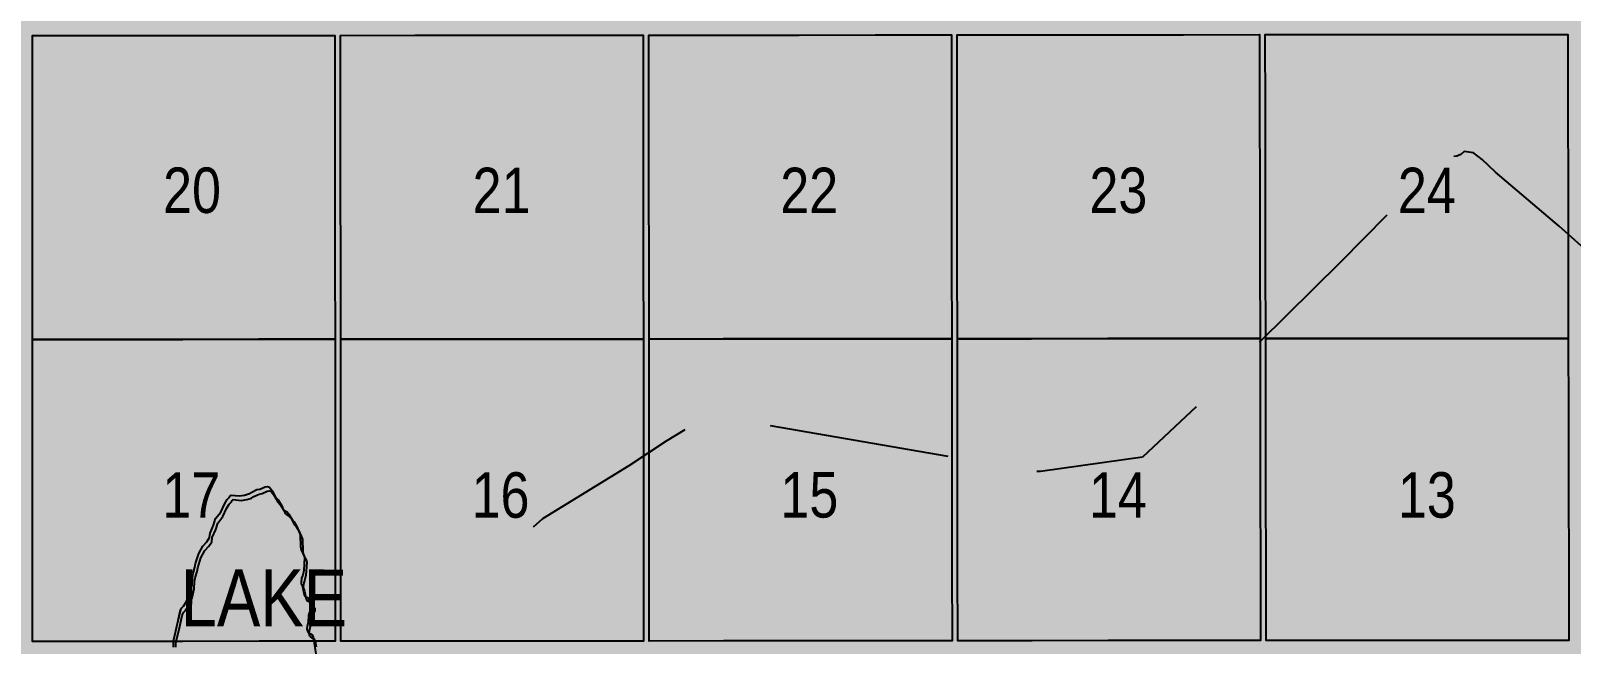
# Model space of a CAD drawing. Extents: x 403018 to 417191, y 6033193 to 6042673.
# Drawn here: x 414739.1 to 415010.3, y 6037374.4 to 6037482.5 of the extents above; entities that cross this region are included whole.
import ezdxf
from ezdxf.enums import TextEntityAlignment as Align

# ---------------------------------------------------------------- set-up
doc = ezdxf.new("R2010")
doc.units = 0
doc.header["$LTSCALE"] = 5
doc.linetypes.add('DASHED2', pattern=[9.525, 6.35, -3.175])
for name, color, linetype in [('Quarters', 8, 'Continuous'), ('RoadSeg', 57, 'DASHED2'), ('T-WATER', 160, 'Continuous'), ('T-WATER-H', 133, 'Continuous'), ('T-WATER-T', 170, 'Continuous')]:
    doc.layers.add(name, color=color, linetype=linetype)
doc.layers.add('ROUTE-MAP-BACKGROUND-H', color=7, linetype='Continuous', true_color=0xf0ebff)
doc.styles.add('120', font='ARIALN.TTF', dxfattribs={"height": 13})
doc.styles.add('TXT', font='ARIALN.TTF', dxfattribs={"height": 0.2})

msp = doc.modelspace()

# ---------------------------------------------------------------- hatches: boundary and pattern name
at = {"layer": 'ROUTE-MAP-BACKGROUND-H'}
h = msp.add_hatch(color=256, dxfattribs=at)
h.dxf.hatch_style = 1
h.paths.add_polyline_path([(412923.423, 6037807.465), (416092.9, 6037807.465), (416092.9, 6035965.758), (412923.423, 6035965.758)])
at = {"layer": 'T-WATER-H'}
h = msp.add_hatch(color=256, dxfattribs=at)
h.dxf.hatch_style = 1
h.paths.add_polyline_path([(414786.892, 6037384.563), (414786.704, 6037385.065), (414786.682, 6037385.316), (414786.752, 6037386.032), (414786.957, 6037386.594), (414787.131, 6037387.382), (414787.275, 6037389.681), (414787.23, 6037389.962), (414786.889, 6037390.542), (414786.67, 6037391.074), (414786.584, 6037391.655), (414786.524, 6037393.665), (414786.45, 6037393.848), (414785.915, 6037395.172), (414785.421, 6037395.967), (414785.144, 6037396.26), (414784.522, 6037397.351), (414784.196, 6037397.736), (414783.765, 6037397.997), (414783.471, 6037398.263), (414783.326, 6037398.702), (414782.601, 6037399.842), (414782.164, 6037400.321), (414781.554, 6037401.425), (414781.076, 6037402.078), (414780.954, 6037402.162), (414780.756, 6037402.23), (414780.321, 6037402.161), (414779.406, 6037401.761), (414778.893, 6037401.675), (414777.977, 6037401.235), (414777.566, 6037400.967), (414776.722, 6037400.685), (414775.753, 6037400.549), (414774.342, 6037400.704), (414774.131, 6037400.543), (414774.056, 6037400.318), (414773.623, 6037399.892), (414773.17, 6037399.107), (414772.515, 6037397.703), (414771.618, 6037396.555), (414771.246, 6037395.395), (414770.647, 6037393.99), (414770.541, 6037393.205), (414770.041, 6037392.448), (414769.356, 6037391.688), (414768.645, 6037390.413), (414768.077, 6037388.657), (414767.961, 6037388.014), (414767.635, 6037386.905), (414767.53, 6037386.24), (414767.486, 6037384.957), (414767.111, 6037383.348), (414766.491, 6037381.95), (414765.945, 6037381.124), (414765.606, 6037380.791), (414765.475, 6037380.541), (414765.347, 6037380.268), (414764.889, 6037378.057), (414764.234, 6037375.249), (414764.213, 6037374.675), (414764.188, 6037373.874), (414764.358, 6037372.662), (414764.358, 6037371.922), (414764.451, 6037371.432), (414764.603, 6037371.14), (414765.038, 6037370.615), (414765.245, 6037370.16), (414765.262, 6037369.684), (414765.314, 6037369.552), (414765.484, 6037369.426), (414765.699, 6037369.285), (414765.914, 6037368.992), (414766.096, 6037368.647), (414766.162, 6037368.269), (414766.097, 6037366.954), (414765.794, 6037366.189), (414765.743, 6037365.848), (414765.981, 6037365.096), (414766.119, 6037364.811), (414766.284, 6037364.655), (414767.033, 6037364.268), (414767.326, 6037364.072), (414767.563, 6037363.828), (414767.844, 6037363.482), (414768.015, 6037363.104), (414768.436, 6037362.521), (414768.899, 6037362.249), (414769.221, 6037362.153), (414769.802, 6037362.073), (414770.159, 6037361.954), (414770.628, 6037361.531), (414771.078, 6037361.276), (414771.487, 6037360.894), (414774.455, 6037359.59), (414774.889, 6037359.474), (414776.776, 6037359.37), (414777.37, 6037359.276), (414778.371, 6037359.137), (414779.041, 6037359.196), (414780.053, 6037359.592), (414781.259, 6037360.43), (414781.589, 6037360.796), (414781.853, 6037360.969), (414782.488, 6037361.188), (414783.144, 6037361.301), (414783.398, 6037361.461), (414783.701, 6037361.542), (414784.126, 6037361.948), (414784.583, 6037362.208), (414785.06, 6037362.672), (414785.115, 6037363.309), (414784.983, 6037363.432), (414784.964, 6037363.752), (414785.467, 6037363.872), (414786.134, 6037363.862), (414786.496, 6037364.177), (414786.88, 6037364.395), (414787.368, 6037364.977), (414787.571, 6037365.252), (414787.736, 6037365.751), (414788.026, 6037366.31), (414788.392, 6037366.576), (414789.244, 6037367.866), (414789.394, 6037368.474), (414789.502, 6037369.463), (414789.398, 6037371.941), (414788.79, 6037375.722), (414788.623, 6037376.074), (414787.941, 6037376.505), (414787.805, 6037376.695), (414787.658, 6037377.104), (414787.715, 6037377.562), (414787.895, 6037378.287), (414787.965, 6037379.483), (414788.075, 6037379.896), (414788.308, 6037380.24), (414788.719, 6037381.119), (414788.745, 6037381.528), (414788.577, 6037381.67), (414788.229, 6037381.691), (414788.16, 6037381.802), (414787.904, 6037382.599), (414787.313, 6037382.892), (414787.185, 6037383.147)])
h = msp.add_hatch(color=256, dxfattribs=at)
h.dxf.hatch_style = 1
h.paths.add_polyline_path([(414765.47, 6037380.53), (414765.475, 6037380.541), (414765.606, 6037380.791), (414765.945, 6037381.124), (414766.491, 6037381.95), (414767.111, 6037383.348), (414767.486, 6037384.957), (414767.53, 6037386.24), (414767.635, 6037386.905), (414767.961, 6037388.014), (414768.077, 6037388.657), (414768.645, 6037390.413), (414769.356, 6037391.688), (414770.041, 6037392.448), (414770.541, 6037393.205), (414770.647, 6037393.99), (414771.246, 6037395.395), (414771.618, 6037396.555), (414772.515, 6037397.703), (414773.17, 6037399.107), (414773.623, 6037399.892), (414774.056, 6037400.318), (414774.131, 6037400.543), (414774.342, 6037400.704), (414775.753, 6037400.549), (414776.722, 6037400.685), (414777.566, 6037400.967), (414777.977, 6037401.235), (414778.893, 6037401.675), (414779.406, 6037401.761), (414780.321, 6037402.161), (414780.756, 6037402.23), (414780.954, 6037402.162), (414781.076, 6037402.078), (414781.554, 6037401.425), (414782.164, 6037400.321), (414782.601, 6037399.842), (414783.326, 6037398.702), (414783.471, 6037398.263), (414783.765, 6037397.997), (414784.196, 6037397.736), (414784.522, 6037397.351), (414785.144, 6037396.26), (414785.421, 6037395.967), (414785.915, 6037395.172), (414786.45, 6037393.848), (414786.524, 6037393.665), (414786.584, 6037391.655), (414786.67, 6037391.074), (414786.889, 6037390.542), (414787.23, 6037389.962), (414787.275, 6037389.681), (414787.131, 6037387.382), (414786.957, 6037386.594), (414786.752, 6037386.032), (414786.682, 6037385.316), (414786.704, 6037385.065), (414786.892, 6037384.563), (414787.185, 6037383.147), (414787.313, 6037382.892), (414787.904, 6037382.599), (414788.16, 6037381.802), (414788.218, 6037381.708), (414788.348, 6037381.684), (414788.577, 6037381.67), (414788.745, 6037381.528), (414788.719, 6037381.119), (414788.308, 6037380.24), (414788.075, 6037379.896), (414787.965, 6037379.483), (414787.895, 6037378.287), (414787.715, 6037377.562), (414787.658, 6037377.104), (414787.805, 6037376.695), (414787.941, 6037376.505), (414788.623, 6037376.074), (414788.79, 6037375.722), (414789.398, 6037371.941), (414789.502, 6037369.463), (414789.394, 6037368.474), (414789.244, 6037367.866), (414788.392, 6037366.576), (414788.026, 6037366.31), (414787.736, 6037365.751), (414787.571, 6037365.252), (414787.368, 6037364.977), (414786.88, 6037364.395), (414786.496, 6037364.177), (414786.134, 6037363.862), (414785.467, 6037363.872), (414784.964, 6037363.752), (414784.983, 6037363.432), (414785.115, 6037363.309), (414785.06, 6037362.672), (414784.583, 6037362.208), (414784.126, 6037361.948), (414783.701, 6037361.542), (414783.398, 6037361.461), (414783.144, 6037361.301), (414782.488, 6037361.188), (414781.853, 6037360.969), (414781.589, 6037360.796), (414781.259, 6037360.43), (414780.053, 6037359.592), (414779.041, 6037359.196), (414778.371, 6037359.137), (414777.37, 6037359.276), (414776.776, 6037359.37), (414774.889, 6037359.474), (414774.455, 6037359.59), (414771.487, 6037360.894), (414771.078, 6037361.276), (414770.628, 6037361.531), (414770.159, 6037361.954), (414769.802, 6037362.073), (414769.221, 6037362.153), (414768.899, 6037362.249), (414768.436, 6037362.521), (414768.015, 6037363.104), (414767.844, 6037363.482), (414767.563, 6037363.828), (414767.326, 6037364.072), (414767.033, 6037364.268), (414766.284, 6037364.655), (414766.119, 6037364.811), (414765.981, 6037365.096), (414765.743, 6037365.848), (414765.794, 6037366.189), (414766.097, 6037366.954), (414766.162, 6037368.269), (414766.096, 6037368.647), (414765.914, 6037368.992), (414765.699, 6037369.285), (414765.484, 6037369.426), (414765.314, 6037369.552), (414765.262, 6037369.684), (414765.245, 6037370.16), (414765.038, 6037370.615), (414764.603, 6037371.14), (414764.451, 6037371.432), (414764.358, 6037371.922), (414764.358, 6037372.662), (414764.188, 6037373.874), (414764.213, 6037374.675), (414764.234, 6037375.249), (414764.889, 6037378.057)])

# ---------------------------------------------------------------- linework, layer by layer
at = {"layer": 'Quarters'}
for points in [[(414752.424, 6037428.125), (414739.352, 6037428.115), (414739.35, 6037441.503), (414739.349, 6037454.891), (414739.347, 6037468.278), (414739.346, 6037481.666), (414752.413, 6037481.676), (414765.815, 6037481.686), (414779.217, 6037481.697), (414792.618, 6037481.707), (414792.625, 6037468.319), (414792.631, 6037454.931), (414792.637, 6037441.543), (414792.644, 6037428.155), (414779.237, 6037428.145), (414765.83, 6037428.135), (414752.424, 6037428.125)], [(414806.72, 6037428.166), (414793.648, 6037428.156), (414793.642, 6037441.544), (414793.635, 6037454.932), (414793.629, 6037468.32), (414793.623, 6037481.708), (414806.69, 6037481.717), (414820.092, 6037481.728), (414833.493, 6037481.738), (414846.895, 6037481.748), (414846.906, 6037468.36), (414846.917, 6037454.972), (414846.928, 6037441.584), (414846.939, 6037428.196), (414833.533, 6037428.186), (414820.126, 6037428.176), (414806.72, 6037428.166)], [(414901.219, 6037441.625), (414901.235, 6037428.237), (414887.828, 6037428.227), (414874.422, 6037428.217), (414861.015, 6037428.207), (414847.944, 6037428.197), (414847.933, 6037441.585), (414847.922, 6037454.973), (414847.911, 6037468.361), (414847.899, 6037481.749), (414860.966, 6037481.759), (414874.368, 6037481.769), (414887.77, 6037481.779), (414901.172, 6037481.789), (414901.187, 6037468.401), (414901.203, 6037455.013), (414901.219, 6037441.625)], [(414955.507, 6037441.672), (414955.527, 6037428.283), (414942.122, 6037428.272), (414928.716, 6037428.261), (414915.31, 6037428.249), (414902.239, 6037428.238), (414902.223, 6037441.626), (414902.208, 6037455.014), (414902.192, 6037468.402), (414902.176, 6037481.79), (414915.242, 6037481.802), (414928.643, 6037481.814), (414942.044, 6037481.826), (414955.445, 6037481.837), (414955.465, 6037468.449), (414955.486, 6037455.06), (414955.507, 6037441.672)], [(415009.796, 6037441.686), (415009.822, 6037428.295), (414996.415, 6037428.292), (414983.009, 6037428.289), (414969.603, 6037428.286), (414956.532, 6037428.283), (414956.511, 6037441.672), (414956.49, 6037455.061), (414956.47, 6037468.449), (414956.449, 6037481.838), (414969.515, 6037481.843), (414982.917, 6037481.848), (414996.318, 6037481.853), (415009.72, 6037481.858), (415009.745, 6037468.467), (415009.771, 6037455.077), (415009.796, 6037441.686)], [(414752.435, 6037374.908), (414739.358, 6037374.898), (414739.357, 6037387.951), (414739.355, 6037401.339), (414739.354, 6037414.727), (414739.352, 6037428.115), (414752.424, 6037428.125), (414765.83, 6037428.135), (414779.237, 6037428.145), (414792.644, 6037428.155), (414792.65, 6037414.767), (414792.656, 6037401.379), (414792.663, 6037387.991), (414792.669, 6037374.938), (414779.257, 6037374.928), (414765.846, 6037374.918), (414752.435, 6037374.908)], [(414806.749, 6037374.949), (414793.673, 6037374.939), (414793.667, 6037387.992), (414793.661, 6037401.38), (414793.654, 6037414.768), (414793.648, 6037428.156), (414806.72, 6037428.166), (414820.126, 6037428.176), (414833.533, 6037428.186), (414846.939, 6037428.196), (414846.951, 6037414.808), (414846.962, 6037401.42), (414846.973, 6037388.032), (414846.984, 6037374.979), (414833.572, 6037374.969), (414820.161, 6037374.959), (414806.749, 6037374.949)], [(414901.282, 6037388.073), (414901.298, 6037375.02), (414887.886, 6037375.01), (414874.475, 6037375), (414861.064, 6037374.99), (414847.988, 6037374.98), (414847.977, 6037388.033), (414847.966, 6037401.421), (414847.955, 6037414.809), (414847.944, 6037428.197), (414861.015, 6037428.207), (414874.422, 6037428.217), (414887.828, 6037428.227), (414901.235, 6037428.237), (414901.251, 6037414.849), (414901.266, 6037401.461), (414901.282, 6037388.073)], [(414955.589, 6037388.118), (414955.61, 6037375.064), (414944.036, 6037375.054), (414942.199, 6037375.053), (414928.788, 6037375.043), (414915.378, 6037375.032), (414902.302, 6037375.021), (414902.286, 6037388.074), (414902.271, 6037401.462), (414902.255, 6037414.85), (414902.239, 6037428.238), (414915.31, 6037428.249), (414928.716, 6037428.261), (414942.122, 6037428.272), (414955.527, 6037428.283), (414955.548, 6037414.895), (414955.569, 6037401.506), (414955.589, 6037388.118)], [(415009.898, 6037388.123), (415009.923, 6037375.067), (414996.512, 6037375.066), (414983.101, 6037375.066), (414969.69, 6037375.065), (414956.614, 6037375.064), (414956.594, 6037388.118), (414956.573, 6037401.506), (414956.552, 6037414.895), (414956.532, 6037428.283), (414969.603, 6037428.286), (414983.009, 6037428.289), (414996.415, 6037428.292), (415009.822, 6037428.295), (415009.847, 6037414.904), (415009.872, 6037401.514), (415009.898, 6037388.123)]]:
    msp.add_lwpolyline(points, close=True, dxfattribs=at)
at = {"layer": 'RoadSeg', "flags": 128}
msp.add_lwpolyline([(415139.023, 6037418.129), (415138.224, 6037417.363), (415126.203, 6037408.172), (415124.305, 6037407.207), (415102.926, 6037407.706), (415083.079, 6037407.906), (415080.115, 6037407.973), (415070.725, 6037407.873), (415068.161, 6037407.839), (415066.729, 6037407.64), (415064.398, 6037406.84), (415059.37, 6037406.74), (415057.738, 6037406.574), (415055.14, 6037406.707), (415053.309, 6037407.473), (415052.359, 6037407.915), (415050.879, 6037408.054), (415049.681, 6037408.145), (415049.146, 6037408.539), (415019.876, 6037437.343), (415016.546, 6037440.606), (415008.221, 6037448.099), (414996.999, 6037457.623), (414994.634, 6037459.854), (414993.136, 6037461.02), (414991.504, 6037461.219), (414990.905, 6037460.72), (414990.205, 6037460.42), (414989.639, 6037460.387), (414988.107, 6037459.854), (414987.275, 6037459.388), (414986.176, 6037458.455), (414969.693, 6037441.739), (414948.88, 6037421.126), (414944.651, 6037416.597), (414934.861, 6037407.406), (414916.879, 6037404.876), (414914.515, 6037404.742), (414901.161, 6037407.373), (414897.199, 6037408.106), (414861.268, 6037414.3), (414858.238, 6037414.566), (414857.338, 6037414.167), (414850.945, 6037410.17), (414844.351, 6037405.875), (414829.2, 6037396.484), (414827.235, 6037394.786)], dxfattribs=at)
at = {"layer": 'T-WATER', "linetype": 'Continuous', "flags": 128}
for points in [[(414764.188, 6037373.874), (414764.213, 6037374.675), (414764.234, 6037375.249), (414764.889, 6037378.057), (414765.47, 6037380.53), (414765.475, 6037380.541), (414765.606, 6037380.791), (414765.945, 6037381.124), (414766.491, 6037381.95), (414767.111, 6037383.348), (414767.486, 6037384.957), (414767.53, 6037386.24), (414767.635, 6037386.905), (414767.961, 6037388.014), (414768.077, 6037388.657), (414768.645, 6037390.413), (414769.356, 6037391.688), (414770.041, 6037392.448), (414770.541, 6037393.205), (414770.647, 6037393.99), (414771.246, 6037395.395), (414771.618, 6037396.555), (414772.515, 6037397.703), (414773.17, 6037399.107), (414773.623, 6037399.892), (414774.056, 6037400.318), (414774.131, 6037400.543), (414774.342, 6037400.704), (414775.753, 6037400.549), (414776.722, 6037400.685), (414777.566, 6037400.967), (414777.977, 6037401.235), (414778.893, 6037401.675), (414779.406, 6037401.761), (414780.321, 6037402.161), (414780.756, 6037402.23), (414780.954, 6037402.162), (414781.076, 6037402.078), (414781.554, 6037401.425), (414782.164, 6037400.321), (414782.601, 6037399.842), (414783.326, 6037398.702), (414783.471, 6037398.263), (414783.765, 6037397.997), (414784.196, 6037397.736), (414784.522, 6037397.351), (414785.144, 6037396.26), (414785.421, 6037395.967), (414785.915, 6037395.172), (414786.45, 6037393.848), (414786.524, 6037393.665), (414786.584, 6037391.655), (414786.67, 6037391.074), (414786.889, 6037390.542), (414787.23, 6037389.962), (414787.275, 6037389.681), (414787.131, 6037387.382), (414786.957, 6037386.594), (414786.752, 6037386.032), (414786.682, 6037385.316), (414786.704, 6037385.065), (414786.892, 6037384.563), (414787.185, 6037383.147), (414787.313, 6037382.892), (414787.904, 6037382.599), (414788.16, 6037381.802), (414788.218, 6037381.708), (414788.348, 6037381.684), (414788.577, 6037381.67), (414788.745, 6037381.528), (414788.719, 6037381.119), (414788.308, 6037380.24), (414788.075, 6037379.896), (414787.965, 6037379.483), (414787.895, 6037378.287), (414787.715, 6037377.562), (414787.658, 6037377.104), (414787.805, 6037376.695), (414787.941, 6037376.505), (414788.623, 6037376.074), (414788.79, 6037375.722), (414789.398, 6037371.941)], [(414764.889, 6037378.057), (414765.347, 6037380.268), (414765.47, 6037380.53)]]:
    msp.add_lwpolyline(points, dxfattribs=at)
at = {"layer": 'T-WATER'}
msp.add_lwpolyline([(414764.583, 6037373.913), (414764.604, 6037374.487), (414764.688, 6037374.917), (414765.262, 6037377.292), (414765.722, 6037379.502), (414765.85, 6037379.775), (414765.981, 6037380.024), (414766.32, 6037380.357), (414766.866, 6037381.182), (414767.488, 6037382.579), (414767.864, 6037384.187), (414767.91, 6037385.469), (414768.015, 6037386.133), (414768.342, 6037387.242), (414768.459, 6037387.884), (414769.028, 6037389.639), (414769.74, 6037390.912), (414770.426, 6037391.671), (414770.926, 6037392.428), (414771.032, 6037393.212), (414771.632, 6037394.616), (414772.006, 6037395.775), (414772.893, 6037396.923), (414773.55, 6037398.325), (414774.004, 6037399.109), (414774.436, 6037399.535), (414774.512, 6037399.76), (414774.723, 6037399.921), (414776.142, 6037399.763), (414777.111, 6037399.898), (414777.955, 6037400.179), (414778.366, 6037400.447), (414779.282, 6037400.886), (414779.794, 6037400.97), (414780.709, 6037401.37), (414781.145, 6037401.438), (414781.343, 6037401.37), (414781.464, 6037401.286), (414781.942, 6037400.633), (414782.55, 6037399.529), (414782.986, 6037399.05), (414783.71, 6037397.909), (414783.855, 6037397.47), (414784.148, 6037397.204), (414784.579, 6037396.943), (414784.904, 6037396.558), (414785.525, 6037395.467), (414785.801, 6037395.174), (414786.294, 6037394.379), (414786.828, 6037393.055), (414786.901, 6037392.872), (414786.959, 6037390.862), (414787.045, 6037390.282), (414787.263, 6037389.75), (414787.604, 6037389.17), (414787.648, 6037388.889), (414787.502, 6037386.592), (414787.327, 6037385.804), (414787.122, 6037385.243), (414787.052, 6037384.527), (414787.073, 6037384.276), (414787.26, 6037383.774), (414787.552, 6037382.358), (414787.68, 6037382.104), (414788.27, 6037381.809), (414788.525, 6037381.013), (414788.583, 6037380.919), (414788.713, 6037380.894), (414788.942, 6037380.881), (414789.11, 6037380.739), (414789.084, 6037380.33), (414788.672, 6037379.452), (414788.438, 6037379.108), (414788.328, 6037378.695), (414788.257, 6037377.5), (414788.076, 6037376.776), (414788.019, 6037376.318), (414788.165, 6037375.909), (414788.301, 6037375.718), (414788.982, 6037375.287), (414789.149, 6037374.936), (414789.3, 6037373.931)], dxfattribs=at)

# ---------------------------------------------------------------- texts
at = {"layer": 'RoadSeg', "style": '120'}
for s, p in [('20', (414762.362, 6037450.412)), ('21', (414816.866, 6037450.377)), ('22', (414871.045, 6037450.377)), ('23', (414925.486, 6037450.412)), ('24', (414979.804, 6037450.377)), ('17', (414762.211, 6037396.701)), ('16', (414816.685, 6037396.711)), ('15', (414871.072, 6037396.736)), ('14', (414925.397, 6037396.701)), ('13', (414979.806, 6037396.72))]:
    msp.add_text(s, height=8.0041, dxfattribs=at).set_placement(p)
msp.add_text('64-20-5', height=39.983, rotation=359.95761, dxfattribs=at).set_placement((414770.76, 6037411.186))
at = {"layer": 'T-WATER-T', "style": 'TXT'}
msp.add_text('LAKE', height=10.0052, rotation=359.97709, dxfattribs=at).set_placement((414780.128, 6037377.581), align=Align.CENTER)

doc.saveas('drawing.dxf')
